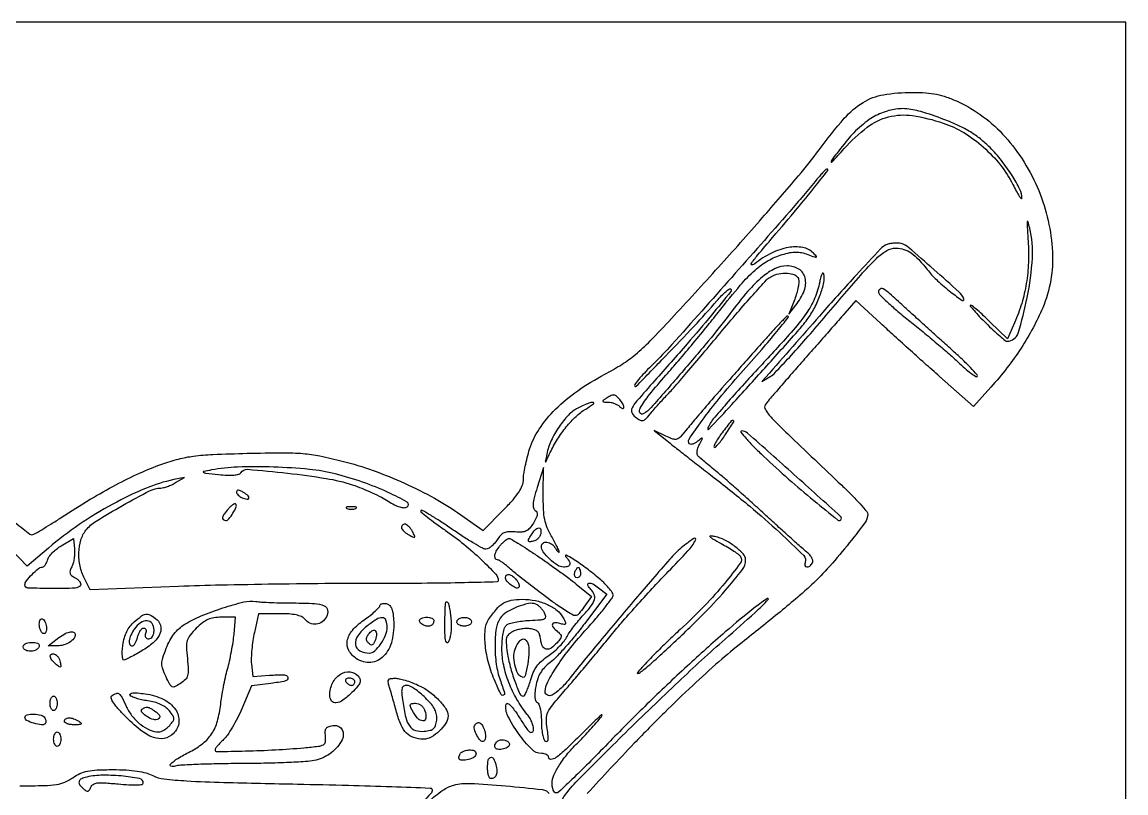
# Model space of a CAD drawing. Extents: x 0 to 485, y 0 to 483.
# Drawn here: x 177.2 to 485, y 268 to 483 of the extents above; entities that cross this region are included whole.
import ezdxf

# ---------------------------------------------------------------- set-up
doc = ezdxf.new("R2010")
doc.units = 0

msp = doc.modelspace()

# ---------------------------------------------------------------- linework, layer by layer
msp.add_lwpolyline([(0, 241.5), (0, 0), (242.5, 0), (485, 0), (485, 241.5), (485, 483), (242.5, 483), (0, 483)], close=True)
for points in [[(175.268396, 343.451035, 0.009197), (177.478599, 341.643547, 0.004845), (179.375379, 340.179293, 0.163361), (179.909495, 340, 0.129683), (180.469604, 340.147759, 0.003585), (182.66581, 341.414059, 0.007151), (185.233944, 342.969214, 0.004821), (188.121695, 344.813819, -0.008795), (196.226368, 349.90059, -0.013773), (203.387727, 353.956881, -0.015755), (209.926057, 357.166261, -0.020306), (216.12909, 359.674036, -0.021686), (220.81429, 361.12447, -0.032496), (225.016856, 361.940926, -0.021185), (230.425608, 362.399336, -0.004354), (240, 362.720003, -0.004462), (249.915125, 362.877163, -0.022035), (255.496762, 362.669784, -0.029697), (260.253763, 361.996621, -0.012792), (266.5, 360.563481, -0.023361), (275.112345, 357.919811, -0.020277), (283.86596, 354.371705, -0.020487), (292.195824, 350.17588, -0.025633), (299.532798, 345.58788), (305.780637, 341.220329), (311.390319, 346.889162, 0.012798), (314.104195, 349.775805, 0.037121), (315.772019, 351.948189, 0.054949), (316.692769, 353.757397, 0.090489), (317, 355.441105, -0.038406), (317.113896, 356.921707, -0.011949), (317.507893, 359.118745, -0.011868), (318.067122, 361.561259, -0.012817), (318.728998, 363.912108, -0.073534), (321.406832, 369.500095, -0.048438), (325.954469, 375.004687, -0.042863), (332.126354, 380.180405, -0.032474), (339.676917, 384.781036, 0.020674), (344.441835, 387.532405, 0.032636), (348.253728, 390.313135, 0.024848), (352.329999, 394.074033, 0.007164), (358.248417, 400.281036, 0.003256), (371.402777, 414.665421, 0.003912), (383.580077, 428.370864, 0.003934), (393.682381, 440.106737, 0.016526), (399.457122, 447.398462, -0.019141), (406.472677, 456.162407, -0.076782), (411.690519, 460.595009, -0.096726), (417.361722, 462.717327, -0.040837), (425.5, 463.399372, -0.01764), (429.229297, 463.275165, -0.033245), (432.212235, 462.869898, -0.035159), (435.00288, 462.092188, -0.022511), (438.120011, 460.821461, -0.10396), (451.311619, 451.014466, -0.083681), (460.679954, 435.98392, -0.084932), (464.509425, 418.9339, -0.112559), (461.784904, 403.31449, -0.024189), (459.101611, 397.691409, -0.02119), (455.775957, 392.09244, -0.020317), (451.836222, 386.561995, -0.018092), (447.311878, 381.144378), (442.5, 375.788755), (433.036737, 384.144378, -0.001499), (428.906246, 387.813505, -0.001077), (424.313677, 391.935622, -0.001087), (419.959682, 395.877767, -0.002348), (416.63005, 398.934335), (409.686626, 405.36867), (406.593313, 401.799273, -0.001225), (404.852438, 399.80038, -0.000251), (401.764911, 396.276302, -0.000264), (398.172491, 392.184446, -0.000248), (394.5, 388.010013, 0.001325), (390.979504, 383.990932, 0.001842), (387.85, 380.372228, 0.001124), (385.233685, 377.310409, 0.023638), (384.5, 376.360338, 0.301844), (384.465058, 374.906058, 0.048436), (386.294146, 372.54477, 0.01345), (390.686221, 368.129478, 0.000647), (405.75, 353.816578, -0.008345), (408.52724, 351.095196, -0.012265), (410.867489, 348.604857, -0.007639), (412.722706, 346.466125, -0.178643), (412.990387, 345.722894, -0.159901), (412.187685, 343.340452, -0.008559), (407.235655, 336.949471, -0.014452), (401.725252, 330.476341, -0.024374), (396.697851, 325.423484, -0.009188), (393.477155, 322.594098, -0.003039), (388.648744, 318.557169, -0.003025), (383.240203, 314.145548, -0.003431), (378, 309.98275, 0.013353), (371.494529, 304.600883, 0.008491), (364.201303, 298.010148, 0.007683), (356.291925, 290.38365, 0.005952), (347.907617, 281.845977, 0.005822), (334.777867, 267.830712, 0.075262)], [(327.860961, 266.254816, -0.056357), (331.644959, 271.041378, -0.002998), (345.427435, 284.764918, -0.005247), (360.196661, 298.993727, -0.00817), (373.25, 310.910903, 0.002416), (381.601027, 318.360681, 0.019739), (385.260978, 321.929037, 0.888286), (385.029785, 322.206878, 0.020694), (381.75, 319.879195, 0.014878), (373.289348, 312.919821, 0.006777), (362.633394, 303.351865, 0.006613), (351.455124, 292.760777, 0.007924), (341.225826, 282.488292, -0.003758), (335.787035, 276.934766, -0.005911), (331.024173, 272.255936, -0.001925), (326.861842, 268.293283, -0.191536), (326.124323, 268, -0.217442), (325.694147, 268.196361, -0.078628), (325.33027, 268.780085, -0.059787), (325.082353, 269.638804, -0.04043), (325, 270.655609, -0.105123), (325.480963, 272.917941, -0.037582), (327.053916, 275.838149, -0.033187), (329.424531, 279.05182, -0.024722), (332.433425, 282.272955, 0.012159), (333.572046, 283.432113, 0.004147), (335.169066, 285.167681, 0.00412), (336.901329, 287.113842, 0.004741), (338.521198, 289, 0.081344), (338.909054, 289.650309, 0.776703), (338.764535, 289.754688, 0.018329), (337.018011, 288.185704, 0.003659), (334.02584, 285.25, -0.005012), (328.794189, 280.144785, -0.034279), (326.028603, 277.840715, -0.149036), (324.652827, 277.369187, -0.424295), (324, 278, 0.184007), (323.85459, 278.381742, 0.090453), (323.438613, 278.70625, 0.070325), (322.820184, 278.926167, 0.050353), (322.088894, 279, -0.202878), (319.331789, 280.166735, -0.036391), (315.667929, 284.539637, -0.037335), (312.657656, 289.449331, -0.168417), (312.189604, 292.730796, -0.463505), (312.589365, 292.954782, -0.109858), (313.324366, 292.477238, -0.040227), (314.454408, 291.122929, -0.012422), (315.934012, 288.913663, 0.008479), (317.69229, 286.242983, 0.057258), (318.727325, 285.047481, 0.268131), (319.351038, 284.908737, 0.268381), (319.782337, 285.379821, 0.103452), (319.792088, 286.285903, 0.042089), (319.450143, 287.477122, 0.03932), (318.852882, 288.738354, 0.040275), (318.06966, 289.879821, -0.039963), (315.166911, 294.104645, -0.038258), (312.92497, 298.798034, -0.039595), (311.493345, 303.595392, -0.052328), (311.009769, 308.127555, -0.018489), (311.092846, 310.484231, -0.028891), (311.355875, 312.496482, -0.032237), (311.75489, 314.044958, -0.141285), (312.280849, 314.818121, -0.103718), (313.088719, 315.244915, -0.020103), (314.701237, 315.638036, -0.020591), (316.652383, 315.948411, -0.017746), (318.72183, 316.116584, 0.007501), (321.813901, 316.304194, 0.099208), (322.90962, 316.611424, 0.319694), (323.213593, 317.194157, 0.088568), (322.875567, 318.232505, 0.039876), (322.387824, 318.991601, 0.032857), (321.755505, 319.717647, 0.034034), (321.082025, 320.308996, 0.071649), (320.475827, 320.64765, 0.144672), (318.396281, 320.812394, 0.04216), (315.28835, 319.876259, 0.042819), (312.296819, 318.385081, 0.10331), (310.503101, 316.700965, 0.119736), (309.397249, 313.872288, 0.033535), (309.075719, 309.10141, 0.034166), (309.428467, 303.926232, 0.051496), (310.49884, 299.538281, -0.008569), (311.734599, 295.871089, -0.415906), (311.409914, 295.248029, -0.371667), (310.716497, 295.549059, -0.008363), (309.077982, 299.095462, -0.037596), (307.319917, 304.050865, -0.040849), (306.383695, 309.078237, -0.044671), (306.325851, 313.466571, -0.126655), (307.304614, 316.342148, -0.028909), (309.46886, 319.262093, -0.082533), (311.379594, 320.905953, -0.093114), (313.579302, 321.734113, -0.043623), (316.621088, 322, -0.048545), (320.323998, 321.639635, -0.05724), (323.677542, 320.571376, -0.064113), (326.361778, 318.922735, -0.100475), (328.083841, 316.843341, -0.013615), (328.715865, 315.580937, -0.251823), (328.691483, 315.149479, -0.310023), (328.332342, 314.989223, -0.01856), (327.113486, 315.260072, 0.057325), (325.646913, 315.468619, 0.34956), (325.076595, 315.038795, 0.247573), (325.276569, 314.196093, 0.039945), (326.525228, 312.979062, -0.040843), (327.317528, 312.204055, -0.193457), (327.520793, 311.615614, -0.150466), (327.282346, 310.958894, -0.02215), (326.370241, 309.856618, -0.0582), (324.705152, 308.399274, -0.201777), (323.332542, 308.114617, -0.240847), (322.334875, 308.899215, -0.07945), (321.816422, 310.75, 0.046811), (321.525815, 312.126175, 0.119661), (321.005581, 312.994336, 0.1213), (320.150161, 313.520364, 0.048792), (318.799453, 313.81165, 0.042583), (317.608336, 313.847133, 0.028987), (316.260724, 313.693802, 0.029273), (314.967979, 313.391415, 0.050816), (313.949229, 312.972828, 0.066544), (312.817645, 312.157632, 0.142595), (312.278182, 311.237627, 0.085041), (312.171018, 309.855511, 0.01414), (312.492925, 307.198612, 0.02739), (313.315376, 303.215355, 0.023503), (314.602422, 299.132587, 0.016006), (316.022126, 295.622846, 0.29689), (316.978619, 295, 0.273427), (317.337229, 295.211954, 0.019437), (317.87812, 296.29194, 0.023076), (318.444422, 297.712666, 0.015042), (318.971468, 299.398095, -0.033565), (319.75242, 301.60513, -0.053974), (320.734476, 303.340208, -0.055368), (322.045149, 304.794472, -0.037547), (323.819846, 306.148095, 0.030228), (325.316931, 307.255729, 0.022802), (326.824246, 308.640398, 0.023248), (328.124906, 310.077226, 0.04832), (328.968417, 311.329854, -0.026585), (329.78236, 312.659705, -0.011304), (331.004785, 314.354022, -0.011147), (332.393458, 316.107193, -0.014356), (333.75, 317.651056, 0.022119), (335.898757, 320.174463, 0.095063), (336.791153, 321.924349, 0.1628), (336.732292, 323.36872, 0.105868), (335.816667, 324.783333, -0.077568), (334.980346, 325.928989, -0.496099), (335.244593, 326.482655, -0.180412), (336.368885, 326.309826, -0.042813), (337.965619, 325.228923), (340.214564, 323.407838), (334.022136, 315.189867, -0.009827), (331.406515, 311.857031, -0.009903), (328.668499, 308.638262, -0.009756), (326.174627, 305.929857, -0.038894), (324.492736, 304.426662, 0.036793), (322.87708, 302.994814, 0.0574), (321.742085, 301.524546, 0.057328), (320.970135, 299.833346, 0.036593), (320.454685, 297.73178, 0.018443), (320.212174, 295.883843, 0.046695), (320.211788, 294.530316, 0.072231), (320.429764, 293.628846, 0.220363), (320.876803, 293.207732, -0.230373), (321.317321, 292.77663, -0.032984), (321.672926, 291.527814, -0.031634), (321.919074, 289.879298, -0.021246), (322, 287.975684, 0.022036), (322.084315, 286.063483, 0.028977), (322.338487, 284.335772, 0.029188), (322.704736, 282.97199, 0.175906), (323.152297, 282.405876, 0.279295), (323.612679, 282.401795, 0.229225), (323.88866, 282.81912, 0.061573), (323.900412, 283.92468, 0.011551), (323.626548, 285.933977, -0.040777), (323.417907, 288.636297, -0.109427), (323.841069, 290.507173, -0.062321), (325.158422, 292.58564, -0.007077), (328.765235, 296.837118, 0.003465), (331.483631, 299.994855, 0.001714), (334.893379, 304.039653, 0.001701), (338.401778, 308.259622, 0.002488), (341.458825, 312, -0.008502), (344.740305, 315.917853, -0.004366), (348.977688, 320.720312, -0.004337), (353.427093, 325.589542, -0.006526), (357.398091, 329.75, 0.007935), (362.854469, 335.499064, 0.061047), (365.013614, 338.514075, 0.783004), (364.509199, 338.976265, 0.028174), (360.995863, 336.343065, 0.03907), (357.781337, 333.178241, 0.002009), (348.253577, 322.117355, 0.003564), (338.288174, 310.284205, 0.005267), (329.730082, 299.75, -0.028394), (327.188427, 296.901324, -0.075945), (325.002401, 295.294289, -0.229058), (323.668543, 295.251623, -0.306205), (323.045187, 296.25, -0.114719), (323.78908, 298.995745, -0.023353), (326.395933, 303.347486, -0.02232), (330.116088, 308.438631, -0.015421), (334.75, 313.868024, 0.007914), (337.527769, 317.025391, 0.011476), (339.870312, 319.905974, 0.007237), (341.724313, 322.368607, 0.159034), (342, 323.213442, 0.158419), (341.76319, 323.942103, 0.021495), (340.751563, 325.215237, 0.023007), (339.377513, 326.659681, 0.017551), (337.75, 328.114016, 0.013018), (334.196094, 330.91881, 0.016052), (330.73607, 333.337051, 0.045732), (328.95795, 334.277482, 0.800694), (328.75, 333.983447, -0.041685), (329.744884, 332.678661, -0.191993), (329.919817, 331.762908, -0.27517), (329.410058, 331.19061, -0.07667), (328.174314, 331, -0.146398), (326.480092, 331.506925, -0.04351), (324.336146, 333.199986, -0.043191), (322.530257, 335.221678, -0.162084), (322, 336.814451, -0.244764), (322.459779, 337.697411, -0.190669), (323.528408, 337.951912, -0.12247), (324.882158, 337.4006, -0.103598), (325.919901, 336.25, 0.017233), (326.31439, 335.623393, 0.046412), (326.648701, 335.217584, 0.150262), (326.858642, 335.105429, 0.458407), (326.969591, 335.19284, 0.118272), (326.884686, 335.630565, 0.007797), (326.33013, 336.800511, 0.010944), (325.609658, 338.184024, 0.007942), (324.75, 339.69284, -0.037979), (323.620425, 341.98513, -0.047555), (322.949921, 344.257824, -0.036331), (322.614378, 347.058984, -0.012508), (322.526292, 351.141231), (322.552584, 358.782462), (320.817531, 353.174761, 0.010666), (320.010343, 350.354218, 0.043726), (319.709577, 348.60213, 0.083204), (319.803074, 347.483894, 0.194078), (320.291239, 346.81833, -0.140449), (320.76067, 346.301263, -0.150085), (320.869407, 345.628023, -0.081704), (320.57689, 344.685277, -0.020969), (319.801151, 343.2848, -0.038747), (318.76724, 341.852452, -0.104392), (317.780598, 341.086579, -0.101142), (316.549155, 340.771541, -0.035024), (314.705837, 340.810554, 0.035104), (312.903424, 340.848412, 0.092308), (311.650783, 340.550786, 0.099133), (310.642047, 339.838244, 0.044566), (309.631633, 338.560554, -0.035062), (308.886526, 337.580686, -0.039069), (308.036298, 336.752163, -0.042605), (307.209078, 336.17497, -0.131769), (306.556678, 336, -0.126525), (305.673485, 336.227128, -0.007017), (303.178913, 337.647023, -0.010478), (300.23976, 339.458951, -0.00745), (297.019952, 341.606888, 0.006129), (293.865853, 343.723048, 0.010009), (291.134854, 345.430183, 0.004021), (288.800614, 346.799759, 0.339166), (288.415525, 346.748859, 0.439677), (288.429549, 346.423477, 0.005312), (290.248819, 344.926169, 0.011502), (292.520802, 343.181011, 0.006783), (295.309389, 341.19682, -0.020242), (300.383756, 337.376432, -0.018994), (305.24523, 333.07976, -0.013337), (309.265374, 329.034925, -0.191196), (310, 327.184025, -0.406723), (309.67805, 326.853712, -0.00062), (300.526563, 326.630346, -0.003926), (290.116224, 326.470937, -0.002354), (277.75, 326.436906, 0.00245), (263.602784, 326.395268, 0.001738), (247.734203, 326.215642, 0.001754), (232.583474, 325.938293, 0.003723), (220.855799, 325.595067), (196.211598, 324.690134), (194.605799, 327.795407, -0.06738), (193.384397, 331.218897, -0.059668), (193.047983, 334.991232, -0.062654), (193.603642, 338.538173, -0.096795), (195.014166, 341.29088, -0.087897), (197.839779, 343.814167, -0.010145), (205.193435, 348.155505, -0.008885), (212.76723, 352.246441, -0.114454), (215.862885, 353.035435, 0.059969), (216.663447, 353.149424, 0.022088), (217.753473, 353.493066, 0.021519), (218.922699, 353.977237, 0.024185), (220, 354.543566), (222.5, 356.016262), (219.5, 355.382618, 0.046864), (211.59116, 352.920385, 0.026013), (202.474617, 348.544777, 0.024682), (193.145917, 342.839946, 0.025601), (184.542647, 336.30781), (178.585294, 331.283961), (169.792647, 340.32278, -0.00647)], [(176.614682, 270, 0.00518), (183.384437, 270.070141, 0.032723), (186.818592, 270.366709, 0.061809), (189.149912, 271.024564, 0.055332), (191.34563, 272.25, -0.047118), (193.349863, 273.412039, -0.05812), (195.40212, 274.081113, -0.039421), (198.117244, 274.409171, -0.010361), (202.5, 274.5, -0.012947), (206.263598, 274.402527, -0.02351), (209.326037, 274.098974, -0.02887), (211.789082, 273.590616, -0.053666), (213.689613, 272.85677, 0.090395), (216.737239, 271.929301, 0.014006), (223.049576, 271.378038, 0.008448), (233.487451, 270.937255, 0.001342), (253.962712, 270.473903, -0.001548), (268.208539, 270.145632, -0.002541), (280.265666, 269.769114, -0.00031), (290.983616, 269.373237, -0.249939), (291.430001, 269.113262, -0.336813), (291.324183, 268.016487, -0.003809), (285.952571, 262.29143, -0.01145)], [(290.448349, 265.571193, -0.027118), (294.500596, 268.734485, -0.086462), (297.600727, 270.179219, -0.078743), (302.089251, 270.658803, -0.009577), (312.005043, 269.964826, -0.005311), (322.327331, 268.932803, -0.218885), (324.204342, 267.804489, -0.163854)]]:
    msp.add_lwpolyline(points, format="xyb")
for points in [[(415.308579, 456.923691, 0.041043), (413.43499, 455.796334, 0.020374), (411.250502, 454.085283, 0.020072), (409.116987, 452.116206, 0.02772), (407.379676, 450.17448, 0.001702), (403.462251, 445.240602, 0.07366), (402.801662, 444.088474, 0.82952), (403.004904, 443.961227, 0.003051), (406.407665, 447.69457, -0.045392), (412.835128, 453.647307, -0.101313), (418.794686, 456.558612, -0.100588), (425.446905, 456.904673, -0.044317), (434.049916, 454.825766, -0.055332), (439.775264, 452.156697, -0.044101), (445.264823, 448.112593, -0.043826), (449.996502, 443.135507, -0.052605), (453.467539, 437.689299, 0.009083), (454.441129, 435.82135, 0.020926), (455.25609, 434.463274, 0.041821), (455.80368, 433.766272, 0.681233), (456, 433.843494, 0.115636), (455.414272, 436.342273, 0.025208), (453.236646, 440.227114, 0.026208), (450.321727, 444.364929, 0.029829), (447.104736, 447.990502, 0.026931), (444.414411, 450.405638, 0.032409), (441.634853, 452.360367, 0.029043), (438.382986, 454.095041, 0.015977), (434.228082, 455.851797, 0.019284), (427.835307, 458.037932, 0.058653), (423.320138, 458.830513, 0.076617), (419.450457, 458.456546, 0.052638)], [(398.822478, 439.141065, -0.009384), (391.242114, 430.159537, -0.001292), (375.068107, 411.805675, -0.000886), (358.388062, 393.043025, -0.017904), (353.110362, 387.537592, 0.009059), (351.152416, 385.566164, 0.013104), (349.501169, 383.749162, 0.008741), (348.204505, 382.190684, 0.170749), (348, 381.609297, 0.672148), (348.442779, 381.428727, 0.001015), (356.660672, 389.862852, 0.004953), (364.588116, 398.19558, 0.008624), (370.973867, 405.283586, -0.013259), (372.272268, 406.698184, -0.022127), (373.446384, 407.808409, -0.018132), (374.420015, 408.590815, -0.372432), (374.767724, 408.565609, -0.38479), (374.806133, 407.809379, -0.001812), (369.42115, 401.251853, -0.006159), (362.659079, 393.27998, -0.002791), (353.617866, 383, 0.003064), (348.652358, 377.34793, 0.055845), (347.294418, 375.376277, 0.226696), (347.236337, 374.106013, 0.130536), (348.194759, 372.870512, 0.038694), (349.539148, 372.001056, 0.2034), (350.395717, 371.919091, 0.131063), (351.268752, 372.474459, 0.012996), (352.915964, 374.361664, -0.005813), (354.053564, 375.703434, -0.004353), (355.336509, 377.155716, -0.0044), (356.568606, 378.502181, -0.010035), (357.52747, 379.491153, 0.019653), (358.833478, 380.891056, 0.001195), (362.56426, 385.24015, 0.001782), (366.978518, 390.448406, 0.001317), (371.826903, 396.241272, -0.003894), (376.665605, 401.962395, -0.00559), (381.047644, 406.948609, -0.003128), (384.811971, 411.084235, -0.083873), (385.983691, 411.991272, -0.073219), (388.207115, 412.790862, -0.067707), (390.628527, 412.945645, -0.078588), (392.644698, 412.477346, -0.207741), (393.660463, 411.442436, -0.109887), (393.789451, 410.574359, -0.025941), (393.608149, 409.110878, -0.025478), (393.217336, 407.411724, -0.022679), (392.64306, 405.692436), (391.027964, 401.5), (392.963691, 404, 0.071116), (395.277162, 408.070008, 0.149921), (395.554819, 411.656827, 0.204131), (393.818949, 414.072464, 0.137091), (390.499612, 415, 0.113291), (387.192142, 414.240842, 0.061771), (383.678315, 411.96559, 0.04152), (379.616879, 407.9397, 0.014933), (374.514062, 401.589817, -0.010971), (368.548429, 394.044588, -0.005377), (360.639095, 384.686805, -0.002298), (352.591425, 375.456548, -0.084449), (350.42249, 373.70031, -0.438268), (349.493074, 374.002096, -0.244589), (349.55802, 375.325443, -0.037724), (352.174291, 379.115295, -0.01102), (356.75, 384.529477, 0.004739), (360.240435, 388.555818, 0.002777), (364.346076, 393.438203, 0.002777), (368.398837, 398.367847, 0.004722), (371.726005, 402.540938, -0.009862), (377.477792, 409.604876, -0.034137), (381.586463, 413.830731, -0.05154), (385.204444, 416.458811, -0.058601), (389.135087, 418.158619, -0.023237), (391.274625, 418.692712, -0.048313), (392.983846, 418.866993, -0.054129), (394.566318, 418.703274, -0.037437), (396.2947, 418.194865, 0.003495), (398.222938, 417.482396, 0.147047), (398.657953, 417.458472, 0.568693), (398.720975, 417.662514, 0.012702), (397.856396, 418.572176, 0.153297), (394.888389, 420.121775, 0.089218), (390.834432, 420.117642, 0.071383), (386.186896, 418.569716, 0.050094), (381.519429, 415.616484, -0.13789), (380.676207, 415.269686, -0.642897), (380.484619, 415.586277, -0.02473), (382.296786, 417.980094, -0.003018), (386.554823, 423, 0.002727), (393.343306, 430.993687, 0.006754), (398.206003, 436.944805, 0.00302), (401.855555, 441.593813, 0.623575), (401.656507, 442, 0.189608), (401.358844, 441.882912, 0.01006), (400.612996, 441.160188, 0.014652), (399.749469, 440.236448, 0.010047)], [(457.725231, 421.963624, -0.02771), (457.816559, 415.909793, -0.030934), (457.221363, 410.104545, -0.031586), (455.932111, 404.527258, -0.031548), (453.950174, 399.154455), (451.947443, 394.62695), (447.189372, 399.313475, 0.007141), (445.313299, 401.10928, 0.010594), (443.614887, 402.623333, 0.006032), (442.156867, 403.838554, 0.172366), (441.702458, 404, 0.628442), (441.608818, 403.805482, 0.009126), (442.664213, 402.53125, 0.012699), (444.123024, 400.918703, 0.006812), (446, 399, 0.008012), (447.988637, 397.08421, 0.011733), (449.803791, 395.46875, 0.007251), (451.360056, 394.18617, 0.170315), (451.890748, 394, 0.327082), (454.92007, 396.219075, 0.027325), (457.48924, 406.20968, 0.033534), (458.925264, 417.191566, 0.076368), (458.180021, 425.5, 0.012964), (457.672879, 427.34807, 0.808637), (457.478586, 427.331922, 0.047818), (457.44184, 426.196027, 0.001816)], [(418.42052, 420.959857, 0.116033), (416.552606, 419.721735, 0.003176), (409.861284, 412.51116, 0.004637), (400.45644, 402.053405, 0.001217), (385.581523, 385.118555), (383.5, 382.73711), (385.798557, 384.118555, 0.06825), (387.207283, 385.2518, 0.003602), (391.152961, 389.488394, 0.005618), (395.765669, 394.628043, 0.004055), (400.798557, 400.458956, -0.00208), (411.038815, 412.418111, -0.021995), (415.44677, 417.090682, -0.059165), (418.30915, 419.277332, -0.13745), (420.896023, 419.968197, -0.074527), (423.115162, 419.607814, -0.076347), (425.111082, 418.61354, -0.053504), (427.229578, 416.749943, -0.017731), (429.921888, 413.598292, 0.039422), (432.480799, 410.853169, 0.018324), (436.192533, 407.694675, 0.020615), (439.382912, 405.382286, 0.740659), (439.844712, 405.76268, 0.110575), (438.47854, 407.702926, 0.00375), (431.474337, 413.965491, 0.003682), (424.367625, 420.132133, 0.11337), (422.305174, 421.209944, 0.050585), (421.439945, 421.344868, 0.029483), (420.388654, 421.339254, 0.029228), (419.325471, 421.20811, 0.043313)], [(399.611482, 410.534555, -0.051723), (398.193387, 405.922304, -0.053141), (395.868173, 401.744073, -0.028957), (391.649754, 396.440275, -0.004981), (382.981127, 386.942021, 0.003508), (377.984201, 381.499157, 0.004828), (373.576091, 376.533992, 0.003134), (369.94616, 372.311806, 0.057076), (368.960357, 370.838903, 0.012647), (368.550816, 369.992165, 0.06042), (368.390102, 369.480803, 0.520738), (368.487597, 369.381535, 0.161886), (368.711433, 369.5, 0.005812), (375.131333, 376.371819, 0.001975), (384.306718, 386.504927, 0.001104), (393.496485, 396.780389, 0.022777), (396.110327, 400, 0.038546), (398.133421, 403.231719, 0.032897), (399.760037, 406.908636, 0.033542), (400.766119, 410.359572, 0.107466), (400.772095, 412.74191, 0.306633), (400.547247, 412.957392, 0.324688), (400.275697, 412.82325, 0.056665), (399.939161, 411.95779, 0.01568)], [(416.000732, 407.75, 0.199943), (416.310823, 407.006778, 0.00723), (418.571347, 404.830605, 0.012271), (421.397945, 402.314302, 0.008187), (424.750732, 399.566953, -0.004598), (428.446967, 396.582268, -0.003839), (432.318446, 393.346656, -0.003875), (435.814528, 390.331972, -0.010551), (438.226956, 388.127243, 0.011638), (440.080455, 386.440705, 0.019116), (441.733625, 385.112667, 0.013727), (443.106603, 384.150842, 0.35628), (443.526699, 384.193366, 0.400886), (443.536437, 384.619315, 0.005951), (441.671298, 386.615056, 0.012298), (439.314925, 388.95882, 0.007356), (436.4061, 391.633077, -0.000993), (433.044351, 394.645711, -0.000713), (429.29922, 398.025029, -0.00072), (425.742879, 401.252529, -0.001552), (423.015944, 403.75, 0.005282), (419.097503, 407.285321, 0.051362), (417.281953, 408.583777, 0.28537), (416.426424, 408.551465, 0.249404)], [(383.320454, 393.305834, 0.000641), (375.222522, 384.146929, 0.001742), (369.517362, 377.631998, 0.002348), (365.402347, 372.854635, 0.007133), (362.666703, 369.554121, -0.013016), (360.792744, 367.3466, -0.130359), (359.790186, 366.68738, -0.168312), (358.703973, 366.699434, -0.025414), (356.666703, 367.549781), (353.5, 369.064773), (356.951404, 366.282387, 0.00291), (358.883247, 364.743473, 0.000619), (362.263298, 362.089687, 0.000648), (366.188509, 359.023925, 0.000616), (370.187794, 355.916549, -0.008883), (380.101602, 347.947395, -0.01325), (388.453988, 340.601894, -0.006842), (395.1869, 334.18298, -0.298955), (395.584368, 332.359264, 0.141081), (395.506722, 331.459624, 0.331113), (395.978223, 331.031621, 0.195147), (396.818196, 331.280336, 0.086187), (397.600092, 332.161952, 0.183495), (397.713781, 332.751123, 0.077655), (397.450782, 333.52569, 0.060673), (396.864651, 334.375988, 0.041377), (396.015424, 335.188593, -0.011103), (394.63701, 336.356379, -0.001391), (391.714096, 338.960856, -0.001637), (388.261733, 342.074817, -0.001357), (384.606315, 345.411839, 0.002214), (380.789859, 348.883894, 0.002065), (376.853105, 352.404286, 0.002056), (373.329566, 355.503285, 0.007017), (371, 357.478368, -0.00128), (369.215127, 358.956777, -0.001623), (367.574349, 360.331968, -0.001274), (366.205058, 361.493185, -0.013304), (365.657359, 361.985811, -0.177668), (365.422696, 362.459431, -0.059736), (365.4313, 363.242911, -0.050508), (365.652304, 364.181536, -0.039392), (366.071079, 365.142641, 0.003117), (366.858782, 366.643098, 0.228284), (366.866422, 366.912838, 0.488305), (366.692256, 366.955781, 0.005761), (365.639554, 366.107499, -0.039234), (364.946243, 365.621517, -0.055416), (364.258828, 365.312702, -0.069853), (363.677579, 365.211715, -0.207385), (363.309433, 365.357233, -0.358491), (363.18293, 366.657826, -0.009029), (366.823782, 371.872257, -0.015419), (371.605893, 378.053982, -0.009653), (377.558939, 385, 0.003027), (383.46854, 391.713189, 0.007467), (387.700646, 396.729206, 0.003724), (390.837643, 400.620729, 0.627578), (390.654483, 401, 0.203443), (390.320966, 400.858437, 0.001636), (388.288262, 398.739839, 0.005545), (385.971998, 396.25524, 0.003496)], [(340, 378, 0.01755), (339.230726, 377.463678, 0.375335), (339.177566, 377.212721, 0.257524), (339.440276, 377.048997, 0.011438), (340.55, 377.015313, -0.049987), (341.422919, 376.921234, -0.037666), (342.350313, 376.651998, -0.038549), (343.19187, 376.261037, -0.068466), (343.8, 375.8, 0.039343), (344.265056, 375.40289, 0.116259), (344.65, 375.241667, 0.255088), (344.894442, 375.326591, 0.186338), (345, 375.6, 0.138985), (344.740055, 376.517093, 0.041144), (343.866658, 377.70337, 0.040077), (342.832047, 378.714256, 0.182363), (342.05, 378.984687, 0.089129), (341.747931, 378.921685, 0.016097), (341.220937, 378.689119, 0.016899), (340.614613, 378.372235, 0.014589)], [(332.206653, 375.331333, 0.087696), (329.574031, 373.400311, 0.041981), (326.931575, 370.126491, 0.040978), (324.755093, 366.265069, 0.057118), (323.518921, 362.5, 0.001695), (323.104072, 360.450688, 0.615319), (323.200147, 360.375517, 0.176118), (323.382304, 360.558607, 0.000876), (324.488741, 362.95573, -0.032421), (326.479372, 366.638852, -0.030819), (328.960258, 370.099724, -0.032358), (331.675746, 373.024848, -0.052619), (334.36583, 375.081401, 0.018366), (336.526753, 376.510489, 0.686092), (336.421267, 376.918677, 0.133722), (335.209483, 376.734757, 0.010355)], [(372.411442, 368.472782, 0.014621), (371.415872, 367.085193, 0.023241), (370.656241, 365.836834, 0.019514), (370.147865, 364.813707, 0.311399), (370.214212, 364.452454, 0.407313), (370.534058, 364.448677, 0.019872), (371.344001, 365.285166, 0.022905), (372.312183, 366.473322, 0.013334), (373.36785, 367.979672, 0.00368), (375.609393, 371.421656, 0.441975), (375.486892, 371.877676, 0.359658), (374.957776, 371.762425, 0.003555)], [(384, 361.870278, 0.00775), (390.946391, 355.555018, 0.008123), (397.978635, 349.558141, 0.002132), (404.647144, 344.103631, 0.38405), (405.48036, 344.147027, 0.429409), (405.455394, 345.114498, 0.000806), (392.423628, 356.828292, 0.001146), (379.525842, 368.330963, 0.193088), (377.794759, 368.952112, 0.611615), (377.63364, 368.606285, 0.014422), (379.083461, 366.852069, 0.016068), (381.213362, 364.573345, 0.008417)], [(230, 358.07656, 0.005943), (227.82079, 357.63864, 0.673997), (227.783345, 357.426211, 0.111944), (228.347505, 357.229061, 0.00153), (232, 356.825023, 0.01511), (234.387023, 356.641109, 0.03183), (236.24445, 356.672614, 0.03959), (237.580217, 356.887819, 0.194823), (238.187562, 357.324811, -0.280623), (240.099689, 358.275402, -0.005724), (251.233347, 357.189075, -0.013361), (262.036551, 355.716965, -0.039733), (269.286615, 353.930631, -0.014826), (271.942221, 352.959298, -0.011368), (274.784919, 351.747233, -0.011526), (277.394849, 350.490279, -0.026567), (279.279066, 349.398915, 0.022271), (281.050001, 348.352755, 0.048781), (282.504152, 347.75236, 0.067834), (283.67982, 347.564298, 0.134137), (284.590023, 347.790441, 0.583336), (284.595777, 349.086946, 0.022269), (279.263692, 351.826071, 0.023582), (272.133027, 354.697884, 0.021334), (264.523097, 356.994093, 0.039094), (257.315328, 358.247991, 0.015688), (247.321786, 358.875594, 0.015698), (237.301593, 358.875111, 0.038766)], [(237, 351.977089, 0.126136), (237.113189, 351.535547, 0.063967), (237.453294, 351.068744, 0.057328), (237.952967, 350.648853, 0.054533), (238.543128, 350.345077, 0.039294), (239.970441, 349.922473, 0.394747), (240.456856, 350.215784, 0.297319), (240.257216, 350.857158, 0.033211), (238.954522, 351.796329, 0.027617), (238.120691, 352.255136, 0.089132), (237.513359, 352.423229, 0.202213), (237.153279, 352.309146, 0.219666)], [(234.660536, 347.17739, 0.02456), (233.517696, 345.782646, 0.105839), (233.076605, 344.811788, 0.283103), (233.274597, 344.245252, 0.172383), (233.964816, 344, 0.224784), (234.85637, 344.422145, 0.035634), (236.003808, 346.046103, 0.034808), (236.896874, 347.785681, 0.306628), (236.741556, 348.591777, 0.312122), (236.475245, 348.640325, 0.043072), (235.956807, 348.349751, 0.036932), (235.327385, 347.850295, 0.022661)], [(267.75, 347.337719, 0.057986), (268.320008, 347.181385, 0.037979), (269, 347.12966, 0.037979), (269.679992, 347.181385, 0.057986), (270.25, 347.337719, 0.174857), (270.459382, 347.525001, 0.447206), (270.398438, 347.693942, 0.078554), (269.89144, 347.810911, 0.017491), (269, 347.842105, 0.017491), (268.10856, 347.810911, 0.078554), (267.601562, 347.693942, 0.447206), (267.540618, 347.525001, 0.174857)], [(283, 342.035184, 0.153251), (283.1402, 341.588509, 0.044311), (283.609735, 341.027462, 0.040059), (284.281261, 340.455705, 0.033475), (285.075694, 339.95949, 0.00801), (286.35663, 339.30013, 0.321639), (286.651388, 339.348612, 0.321639), (286.69987, 339.64337, 0.00801), (286.04051, 340.924306, 0.060679), (285.125492, 342.226258, 0.122276), (284.091995, 342.923698, 0.271306), (283.346016, 342.788288, 0.218735)], [(321.811841, 340.261484, -0.086669), (321.549423, 339.570936, -0.065377), (321.046574, 338.931817, -0.064778), (320.390061, 338.438692, -0.081327), (319.676832, 338.17628, -0.02794), (318.688267, 338.042623, -0.356652), (318.40191, 338.241341, -0.200306), (318.45473, 338.693008, -0.011613), (319.178862, 339.914797, -0.041055), (320.301107, 341.421112, -0.181325), (321.260887, 341.932641, -0.399218), (321.816825, 341.528365, -0.09343)], [(191.0472, 331.088193, 0.043215), (190.581626, 330.002239, 0.156681), (190.575831, 329.260114, 0.153997), (191.003952, 328.645761, 0.04132), (192.015295, 327.991814, -0.046366), (192.753367, 327.503957, -0.068959), (193.284116, 326.941464, -0.092471), (193.537231, 326.395694, -0.203597), (193.468991, 325.949827, -0.251093), (192.022419, 325.111542, -0.009109), (185.437523, 325.012928, -0.008112), (178.828292, 325.141605, -0.403798), (178, 326, -0.168138), (178.397487, 327.148608, -0.026826), (179.989073, 328.963422, -0.026579), (181.763698, 330.597049, -0.174465), (182.883369, 331, 0.178531), (183.258602, 331.138392, 0.060996), (183.657025, 331.572747, 0.051338), (184.016403, 332.203556, 0.039893), (184.276616, 332.949778, -0.095209), (184.701944, 333.8402, -0.033248), (185.622764, 334.929133, -0.031591), (186.821047, 336.021559, -0.031936), (188.143247, 336.950022), (191.5, 339.000488), (191.809912, 336.04645, -0.036608), (191.849983, 334.768559, -0.027706), (191.713704, 333.371421, -0.028322), (191.436773, 332.067414, -0.056437)], [(320.56389, 334.35465, -0.005295), (323.529889, 332.322396, -0.00414), (326.707675, 330.055746, -0.004187), (329.630979, 327.896266, -0.010203), (331.738833, 326.243339), (335.977666, 322.777376), (333.886561, 319.84069, -0.015611), (332.506011, 318.02465, -0.158919), (331.721554, 317.516979, -0.185474), (330.847036, 317.611444, -0.022776), (329.147728, 318.584233, -0.015291), (325.740619, 320.895442, -0.004856), (320.804644, 324.54247, -0.00475), (315.97129, 328.259307, -0.017337), (313.012543, 330.75, 0.014027), (312.002618, 331.611646, 0.018271), (311.029179, 332.339063, 0.01607), (310.189338, 332.881022, 0.136064), (309.760218, 333, -0.304559), (309.154082, 333.406956, -0.151025), (309.068502, 334.371669, -0.081316), (309.611682, 335.75737, -0.049968), (310.654988, 337.171259, -0.018302), (311.336928, 337.871494, -0.023308), (312.017375, 338.462807, -0.022245), (312.617476, 338.895165, -0.145988), (312.968878, 339, -0.135361), (313.418841, 338.875911, -0.002688), (315.47171, 337.635429, -0.006201), (317.85806, 336.134885, -0.004098)], [(372.181228, 337.56041, -0.010746), (374.021737, 336.514443, -0.013459), (375.679936, 335.462797, -0.011668), (377.014462, 334.519211, -0.094894), (377.518085, 333.970738, -0.305859), (377.440722, 332.041201, -0.01385), (373.160101, 326.541809, -0.01987), (367.500398, 320.20291, -0.014431), (360.731985, 313.595648, 0.005861), (357.135062, 310.202778, 0.00574), (353.593254, 306.703097, 0.005664), (350.556125, 303.562008, 0.021518), (348.768598, 301.5, 0.797838), (348.945756, 301.278967, 0.058208), (350.158919, 302.053125, 0.012005), (353.407544, 304.835714, 0.004162), (357.962581, 309, 0.009107), (366.602702, 317.330422, 0.016761), (373.273232, 324.463351, 0.014588), (378.068048, 330.28214, 0.175905), (378.944042, 333, 0.179507), (378.251503, 334.676759, 0.043494), (375.99319, 336.726207, 0.043874), (373.150814, 338.517455, 0.067594), (370.414783, 339.484215, 0.027359), (369.154636, 339.674622, 0.687386), (369.044004, 339.452243, 0.079257), (369.723184, 338.914346, 0.004088)], [(332.604167, 328.270833, -0.198339), (331.941134, 327.995338, -0.274516), (331.399603, 328.315272, -0.160291), (331.239822, 329.176395, -0.105175), (331.582949, 330.134215, -0.024362), (332.012891, 330.759582, -0.233206), (332.294341, 330.899578, -0.286646), (332.536207, 330.749629, -0.033951), (332.787251, 330.138246, -0.052621), (332.903448, 329.610215, -0.052345), (332.907167, 329.068604, -0.057227), (332.805016, 328.594136, -0.115259)], [(315.020056, 327.475834, -0.041807), (315.458804, 326.846955, -0.058186), (315.731788, 326.217756, -0.073415), (315.810926, 325.681594, -0.198906), (315.666667, 325.333333, -0.310978), (314.886757, 325.189476, -0.057489), (313.560975, 325.975998, -0.055171), (312.369858, 327.109282, -0.17682), (312, 328.122445, -0.221633), (312.303477, 328.773453, -0.23132), (312.9887, 328.943844, -0.113625), (313.990653, 328.475565, -0.053699)], [(252.875, 320.984687, -0.012215), (258.719234, 320.830146, -0.086825), (261.47189, 320.20279, -0.266248), (262.404666, 318.983585, -0.157291), (262.068061, 317.127174, -0.111343), (260.843293, 315.711348, -0.134009), (259.207492, 315.077969, -0.134353), (257.479933, 315.36406, -0.11218), (256, 316.5, 0.119522), (255.102421, 317.168505, 0.048193), (253.635564, 317.631805, 0.035948), (251.61284, 317.912219, 0.016474), (248.949272, 318), (243.143432, 318), (241.979352, 312.75, 0.01734), (241.55867, 310.483542, 0.013804), (241.25779, 308.014063, 0.014028), (241.106379, 305.708657, 0.033772), (241.157636, 304), (241.5, 300.5), (246.146372, 300.822182, -0.01907), (250.344086, 300.952754, -0.358527), (251.287488, 300.165302, -0.409413), (250.658881, 299.227342, -0.019721), (246.575211, 298.552664), (241.173063, 297.87771), (238.460128, 291.494419, -0.016777), (237.247182, 288.887083, -0.016118), (235.846874, 286.331193, -0.016281), (234.467599, 284.16028, -0.054566), (233.373596, 282.88125, 0.013163), (232.464458, 281.980952, 0.017963), (231.697244, 281.12026, 0.014912), (231.117502, 280.376802, 0.15945), (231, 280.01771, 0.419121), (231.47713, 279.548495, 0.001774), (239.514983, 279.711475, 0.007622), (247.84651, 280.037113, 0.008679), (255.810289, 280.608835, 0.00672), (259.841039, 281.023295, 0.094676), (261.221413, 281.457402, 0.236522), (261.784777, 282.258654, 0.06616), (261.810289, 283.83605, -0.038954), (261.755519, 285.273419, -0.162969), (262.058557, 286.071534, -0.157916), (262.787851, 286.54061, -0.035958), (264.25, 286.816422, -0.313737), (266.447221, 285.634657, -0.242308), (266.43004, 282.837539, -0.105767), (263.416167, 279.203233, -0.107551), (259.196382, 277.146998, -0.043113), (256.888205, 276.79113, -0.005016), (251.665926, 276.494346, -0.005996), (245.435249, 276.277768, -0.004867), (238.751451, 276.19074, 0.003699), (232.180677, 276.120527, 0.005143), (226.298075, 275.953589, 0.00324), (221.364714, 275.730765, 0.064016), (219.876221, 275.460714, -0.161251), (218.723009, 275.475035, -0.558423), (218.594179, 276.050998, -0.057356), (220.66018, 277.646798, -0.018522), (224.047775, 279.524209, 0.050786), (227.654558, 281.838631, 0.081537), (230.103018, 284.541295, 0.07612), (231.664036, 288.023488, 0.03901), (232.577059, 292.732766, -0.012763), (232.882965, 294.918599, -0.007082), (233.36168, 297.568375, -0.007059), (233.922676, 300.239465, -0.01131), (234.484868, 302.5, 0.012619), (235.040498, 304.759387, 0.007916), (235.581343, 307.426562, 0.007945), (236.03074, 310.070827, 0.014366), (236.30174, 312.25), (236.754326, 317), (232.80024, 317, 0.037265), (230.7014, 316.843354, 0.06564), (229.032935, 316.363427, 0.062637), (227.494547, 315.449019, 0.03101), (225.789066, 313.942912, 0.026905), (224.04401, 311.999223, 0.097688), (223.276445, 310.535773, 0.082225), (223.054661, 308.759355, 0.015744), (223.287195, 305.506294, -0.012278), (223.536708, 302.325764, -0.079139), (223.369602, 300.728093, -0.128695), (222.742219, 299.627619, -0.05421), (221.417255, 298.53774, -0.027465), (219.878441, 297.646175, -0.229379), (219.096174, 297.631113, -0.162347), (218.441829, 298.245104, -0.012588), (217.338243, 300.416887, -0.024984), (216.439667, 302.572122, -0.088732), (216.190266, 304.042167, -0.074646), (216.444463, 305.637987, -0.014459), (217.409683, 308.40268, -0.03285), (218.381502, 310.518971, -0.041212), (219.561584, 312.325913, -0.04361), (220.958346, 313.831016, -0.045526), (222.576214, 315.047103, -0.040132), (227.136453, 317.382816, -0.020449), (233.183409, 319.605487, -0.018149), (239.053844, 321.262163, -0.096134), (242.375, 321.418641, 0.020998), (243.959831, 321.255452, 0.004828), (246.645313, 321.118478, 0.004981), (249.744922, 321.021294, 0.004843)], [(280.802883, 316.335821, -0.076511), (280.330953, 310.435705, -0.131755), (278.006942, 306.125898, -0.184396), (274.453898, 304.411525, -0.167773), (270.492715, 305.412816, -0.119411), (268.337412, 307.71223, -0.176582), (267.88571, 310.411571, -0.134407), (269.298425, 313.328885, -0.059729), (272.5, 316.213108, 0.012189), (274.224031, 317.492337, 0.017605), (275.678125, 318.711999, 0.013404), (276.797372, 319.775693, 0.198558), (277, 320.265825, -0.212161), (277.137432, 320.575132, -0.108075), (277.514063, 320.790396, -0.075871), (278.079898, 320.877345, -0.047155), (278.75, 320.814697, -0.134103), (279.574106, 320.412459, -0.105471), (280.169807, 319.612271, -0.066642), (280.568596, 318.307799, -0.022677)], [(296.885007, 315, -0.025521), (296.845947, 313.549986, -0.024311), (296.659838, 312.0875, -0.025079), (296.367809, 310.813534, -0.074701), (296, 310, -0.50514), (295.59556, 309.975071, -0.138477), (295.284519, 310.668504, -0.032382), (295.124644, 312.620937, -0.007052), (295.114993, 316, -0.005416), (295.190654, 319.426101, -0.035584), (295.368901, 321.133014, -0.439199), (295.662889, 321.320597, -0.255643), (296, 321, -0.027818), (296.313473, 319.794071, -0.013063), (296.590235, 318.20625, -0.012899), (296.794326, 316.522853, -0.01769)], [(214.40384, 316.693972, -0.15591), (215.763847, 314.829059, -0.17414), (215.710527, 312.613148, -0.114253), (214.081, 310.212777, -0.050367), (211, 307.888874, -0.006861), (209.212114, 306.836858, -0.009223), (207.562885, 305.936544, -0.006763), (206.1665, 305.231232, -0.091573), (205.618331, 305.078604, -0.374449), (205.31006, 305.302264, -0.037998), (205.163041, 306.271068, -0.032995), (205.151291, 307.624925, -0.019014), (205.306497, 309.248437, -0.034296), (205.71949, 311.266125, -0.046397), (206.380454, 313.00528, -0.049966), (207.30256, 314.489989, -0.051248), (208.49393, 315.748437, -0.01806), (210.515107, 317.363753, -0.120449), (211.69372, 317.859828, -0.159912), (212.804424, 317.682302, -0.038955)], [(184, 313.881966, -0.049451), (183.928341, 313.159191, -0.1076), (183.70625, 312.651013, -0.183858), (183.378235, 312.435758, -0.195087), (183, 312.5, -0.113876), (182.616342, 312.879804, -0.049743), (182.29375, 313.523987, -0.045713), (182.074052, 314.307139, -0.045566), (182, 315.118034, -0.049451), (182.071659, 315.840809, -0.1076), (182.29375, 316.348987, -0.183858), (182.621765, 316.564242, -0.195087), (183, 316.5, -0.113876), (183.383658, 316.120196, -0.049743), (183.70625, 315.476013, -0.045713), (183.925948, 314.692861, -0.045566)], [(208.556704, 313.777494, 0.040809), (207.532124, 312.026569, 0.07754), (207.061531, 310.467232, 0.145128), (207.218515, 309.427934, 0.290978), (207.891592, 309, 0.208396), (208.277325, 309.168069, 0.050787), (208.705595, 309.734375, 0.043524), (209.105107, 310.542749, 0.031538), (209.410644, 311.5, -0.03853), (209.730858, 312.456887, -0.050399), (210.173369, 313.265625, -0.06004), (210.664024, 313.823573, -0.184437), (211.126041, 314, -0.161357), (211.492597, 313.878545, -0.151583), (211.725313, 313.559375, -0.110673), (211.778277, 313.073966, -0.063747), (211.638374, 312.5, 0.075244), (211.503306, 311.885039, 0.151899), (211.617923, 311.407358, 0.166113), (211.972145, 311.106211, 0.094119), (212.531385, 311, 0.146568), (213.132203, 311.179988, 0.114884), (213.603138, 311.675571, 0.085573), (213.901851, 312.468192, 0.047454), (214, 313.5, 0.151105), (213.456292, 315.258024, 0.234138), (212.097565, 316.019689, 0.167793), (210.26314, 315.489106, 0.086651)], [(273.25, 314.416433, 0.071744), (270.803766, 311.843188, 0.182836), (270.164196, 309.391482, 0.25136), (271.347211, 307.658613, 0.120393), (274.042832, 307, 0.193669), (275.523058, 307.595692, 0.050515), (277.216106, 309.586887, 0.050534), (278.561095, 312.033016, 0.100774), (279, 314.188561, 0.084379), (278.667283, 316.146085, 0.307822), (277.705963, 316.857125, 0.153662), (276.042218, 316.405026, 0.024302)], [(292, 316.166667, -0.110173), (291.801504, 315.276768, -0.153921), (291.252882, 314.681173, -0.139064), (290.41403, 314.471772, -0.083866), (289.402234, 314.67589, -0.089945), (288.301557, 315.344399, -0.281425), (288.058668, 316.138258, -0.254562), (288.658911, 316.782212, -0.08067), (290, 317, -0.039769), (290.76581, 316.938993, -0.059018), (291.4125, 316.755208, -0.07762), (291.852551, 316.48558, -0.219986)], [(302.447214, 316.08541, -0.281334), (302.450899, 315.360332, -0.159239), (301.762439, 314.766708, -0.099715), (300.538706, 314.522513, -0.087855), (299.255744, 314.752092, -0.078784), (298.822161, 314.994377, -0.10835), (298.539512, 315.338155, -0.126059), (298.451731, 315.728008, -0.131818), (298.564761, 316.104785, -0.160419), (299.329659, 316.747866, -0.09679), (300.504317, 316.971326, -0.096483), (301.679951, 316.736241, -0.158172)], [(192, 312.2, -0.166932), (191.603418, 311.045249, -0.084816), (190.455697, 309.997405, -0.07335), (188.830437, 309.263263, -0.071761), (187.05, 309.022236), (184.5, 309.044472), (187, 311, -0.035971), (188.838469, 312.235991, -0.071228), (190.468623, 312.882866, -0.142233), (191.548193, 312.832061, -0.320658)], [(275.561547, 310.299793, -0.044716), (275.203983, 309.570374, -0.187835), (274.823814, 309.27878, -0.212412), (274.378946, 309.339497, -0.057852), (273.809599, 309.790401, -0.079462), (273.358489, 310.413278, -0.14007), (273.239489, 311.032409, -0.111554), (273.46028, 311.72018, -0.039997), (274.055831, 312.567272, -0.109602), (275.046916, 313.336043, -0.372416), (275.773777, 313.133625, -0.186501), (276.018563, 312.025565, -0.053818)], [(318.227166, 309.75, -0.09757), (318.551601, 307.52424, -0.027397), (318.183267, 304.01441, -0.021417), (317.505146, 300.705994, -0.436878), (316.702998, 300.265667, -0.197916), (315.461519, 301.338232, -0.062606), (314.622606, 303.691568, -0.059957), (314.358152, 306.392103, -0.101691), (314.862619, 308.597827, -0.047764), (315.775728, 310.181636, -0.156876), (316.731314, 310.894813, -0.27223), (317.578885, 310.721545, -0.125223)], [(182, 309.083333, -0.119246), (181.907345, 308.700356, -0.067909), (181.632812, 308.307855, -0.061663), (181.227956, 307.965695, -0.060792), (180.75, 307.730641, -0.087882), (179.470831, 307.523803, -0.098386), (178.252, 307.785048, -0.155283), (177.562499, 308.38419, -0.282384), (177.564761, 309.104785, -0.19024), (178.453944, 309.76853, -0.067624), (180.05519, 309.978208, -0.075658), (181.512509, 309.749206, -0.326929)], [(187.865339, 304.448966, -0.016462), (188.033766, 303.395182, -0.332895), (187.882946, 303.130014, -0.269635), (187.547973, 303.168979, -0.012546), (186.615339, 303.904277, -0.054734), (185.49731, 305.060251, -0.133711), (185.04699, 306.144934, -0.338837), (185.380587, 306.71991, -0.180186), (186.25, 306.750467, -0.105041), (186.755438, 306.453828, -0.054749), (187.240131, 305.902719, -0.050949), (187.632812, 305.200973, -0.05429)], [(270.979355, 300.524876, -0.109788), (271.438993, 299.62896, -0.160341), (271.383901, 298.75079, -0.084803), (270.727947, 297.680489, -0.016594), (269.178722, 296.024876, -0.036753), (266.677488, 293.866604, -0.130249), (264.725394, 293.088237, -0.280133), (263.504698, 293.642012, -0.150788), (263, 295.277494, -0.114374), (263.781623, 298.649757, -0.134188), (265.945181, 301.10515, -0.172229), (268.645398, 301.767658, -0.196876)], [(267.5, 299, 0.06081), (267.806203, 298.617485, 0.051032), (268.2129, 298.29375, 0.053229), (268.653442, 298.073302, 0.089642), (269.059017, 298, 0.105429), (269.418051, 298.076556, 0.099231), (269.723586, 298.29375, 0.096318), (269.928382, 298.618268, 0.092995), (270, 299, 0.153634), (269.879982, 299.381379, 0.097988), (269.542039, 299.70625, 0.080552), (269.037096, 299.925455, 0.062283), (268.440983, 300, 0.066118), (267.889346, 299.926733, 0.138808), (267.521475, 299.70625, 0.191142), (267.392057, 299.379648, 0.139169)], [(287.578599, 298.103669, -0.050837), (290.543553, 296.374768, -0.041676), (293.319525, 293.975191, -0.042732), (295.387837, 291.465489, -0.152124), (296, 289.5, -0.143417), (295.406887, 287.474745, -0.061104), (293.587593, 285.278683, -0.060729), (291.263239, 283.563975, -0.129284), (289.118549, 283, -0.078804), (286.418678, 283.428183, -0.118469), (284.395531, 284.669716, -0.094607), (282.86221, 286.930804, -0.037125), (281.625618, 290.505632, 0.002035), (281.066629, 292.582769, 0.001926), (280.480533, 294.693842, 0.001912), (279.947438, 296.55837, 0.006753), (279.58428, 297.75, -0.033327), (279.28376, 298.963871, -0.202281), (279.423988, 299.581915, -0.207301), (279.961371, 299.903815, -0.035104), (281.182612, 299.978038, -0.051772), (282.348419, 299.845823, -0.017175), (284.017356, 299.418383, -0.016891), (285.847047, 298.814373, -0.018425)], [(206.343087, 291.951745, 0.063351), (207.98961, 289.317461, 0.056402), (210.302353, 287.061577, 0.059975), (212.877918, 285.516088, 0.105554), (215.295353, 285, 0.098003), (215.948383, 285.12924, 0.038148), (216.774084, 285.545582, 0.035927), (217.624716, 286.146592, 0.037093), (218.370857, 286.857299, 0.02849), (219.308221, 288.019778, 0.163312), (219.537401, 288.76628, 0.144088), (219.284363, 289.550543, 0.020591), (218.265625, 290.920294, 0.069049), (217.233213, 291.886451, 0.046029), (215.827231, 292.695924, 0.041359), (214.127818, 293.311876, 0.032942), (212.2154, 293.697934, -0.019972), (210.536402, 293.991805, -0.025405), (209.018223, 294.402201, -0.024846), (207.815108, 294.861237, -0.151915), (207.31936, 295.292281, -0.417334), (207.412172, 295.676286, -0.115087), (208.069094, 295.889447, -0.043127), (209.4273, 295.887275, -0.012105), (211.537143, 295.649963, -0.078456), (216.572248, 294.132018, -0.126278), (219.979101, 291.258825, -0.176966), (220.928233, 287.811113, -0.177771), (219.428571, 284.571429, -0.151705), (216.854776, 283.217433, -0.134798), (213.83194, 283.474414, -0.082673), (210.197525, 285.544555, -0.029222), (205.763218, 289.602929, -0.012165), (203.677115, 291.856272, -0.041681), (202.487562, 293.456523, -0.08032), (202.027544, 294.557978, -0.320335), (202.286837, 295.198437, -0.063874), (203.497181, 295.766062, -0.251602), (204.280093, 295.62196, -0.107827), (205.005826, 294.7263, -0.008515)], [(283.350473, 293.459677, 0.023427), (284.167851, 289.044612, 0.09911), (285.277511, 286.608874, 0.163402), (286.917091, 285.433897, 0.098929), (289.31644, 285.191597, 0.033758), (291.004491, 285.471056, 0.123405), (291.960788, 285.965421, 0.13792), (292.512005, 286.81788, 0.046415), (292.819377, 288.280623, 0.071102), (292.777555, 289.795082, 0.074454), (292.310906, 291.211739, 0.056764), (291.325097, 292.715585, 0.022939), (289.669377, 294.530623, 0.022902), (288.213758, 295.858673, 0.026485), (286.709202, 296.98087, 0.026968), (285.353865, 297.782231, 0.120592), (284.464076, 298, 0.127588), (283.601757, 297.776315, 0.208616), (283.151075, 297.185747, 0.083215), (283.061531, 295.985598, 0.011161)], [(187, 293, -0.048028), (186.926307, 292.234582, -0.068025), (186.70625, 291.5875, -0.088204), (186.381882, 291.151477, -0.191087), (186, 291, -0.191087), (185.618118, 291.151477, -0.088204), (185.29375, 291.5875, -0.068025), (185.073693, 292.234582, -0.048028), (185, 293, -0.048028), (185.073693, 293.765418, -0.068025), (185.29375, 294.4125, -0.088204), (185.618118, 294.848523, -0.191087), (186, 295, -0.191087), (186.381882, 294.848523, -0.088204), (186.70625, 294.4125, -0.068025), (186.926307, 293.765418, -0.048028)], [(289.523918, 290.924639, -0.089949), (289.791118, 288.847184, -0.409933), (288.978814, 288.103662, -0.209537), (287.499564, 288.818147, -0.054138), (285.970194, 291.055694, -0.02687), (285.477989, 292.107554, -0.210253), (285.494101, 292.635183, -0.249359), (285.885534, 292.924831, -0.037091), (286.897429, 293, -0.093061), (287.712206, 292.847028, -0.074523), (288.488427, 292.40265, -0.072078), (289.122659, 291.732908, -0.076884)], [(183.541119, 288.933469, -0.057359), (183.751968, 288.484411, -0.064918), (183.844035, 288.017621, -0.074669), (183.809261, 287.604515, -0.138974), (183.646706, 287.313372, -0.235157), (182.616006, 286.967828, -0.038746), (180.503994, 287.431026, -0.038345), (178.514071, 288.202853, -0.288675), (178, 289.019052, -0.34618), (178.588229, 289.766835, -0.063377), (180.460219, 289.975749, -0.058056), (182.483593, 289.708283, -0.194865)], [(214.460361, 290.652643, -0.03319), (215.239686, 289.999248, -0.121073), (215.583055, 289.458489, -0.212129), (215.539981, 288.99813, -0.127145), (215.153245, 288.594711, -0.218643), (213.896414, 288.439257, -0.060636), (212.043406, 289.285889, -0.072628), (210.648811, 290.447959, -0.398397), (210.673028, 291.339695, -0.094395), (211.403771, 291.836588, -0.148167), (212.152656, 291.922893, -0.091403), (213.081148, 291.571543, -0.021832)], [(193, 288, -0.043106), (193.628119, 287.512621, -0.461139), (193.616929, 287.228862, -0.155556), (193.150937, 287.054211, -0.011096), (191.75, 287.015313, -0.03458), (190.696678, 287.082357, -0.052836), (189.807813, 287.298248, -0.069028), (189.19699, 287.617555, -0.242407), (189, 288, -0.251537), (189.363212, 288.676305, -0.147327), (190.2663, 288.948307, -0.089354), (191.582896, 288.711128, -0.05437)], [(306.285413, 285.01658, -0.043326), (306.42376, 284.206647, -0.052864), (306.40605, 283.438382, -0.061847), (306.246779, 282.820334, -0.161757), (305.956293, 282.472988, -0.353358), (305.053806, 282.58708, -0.069079), (304.020432, 284.011016, -0.061634), (303.330662, 285.806814, -0.201978), (303.522854, 287.036979, -0.178814), (304.210793, 287.574576, -0.239663), (304.979742, 287.44969, -0.124141), (305.723889, 286.552308, -0.047416)], [(188, 283, -0.048028), (187.926307, 282.234582, -0.068025), (187.70625, 281.5875, -0.088204), (187.381882, 281.151477, -0.191087), (187, 281, -0.191087), (186.618118, 281.151477, -0.088204), (186.29375, 281.5875, -0.068025), (186.073693, 282.234582, -0.048028), (186, 283, -0.048028), (186.073693, 283.765418, -0.068025), (186.29375, 284.4125, -0.088204), (186.618118, 284.848523, -0.191087), (187, 285, -0.191087), (187.381882, 284.848523, -0.088204), (187.70625, 284.4125, -0.068025), (187.926307, 283.765418, -0.048028)], [(313.092432, 281.5, -0.176793), (312.938024, 281.093702, -0.071711), (312.483967, 280.699882, -0.058813), (311.821062, 280.376545, -0.045257), (311.039611, 280.180449, -0.077087), (309.802025, 280.178543, -0.220835), (309.103473, 280.643256, -0.247392), (309.053207, 281.427164, -0.09135), (309.701236, 282.367903, -0.160795), (310.590209, 282.815606, -0.099887), (311.767498, 282.754997, -0.110627), (312.741335, 282.259208, -0.226966)], [(303.755005, 278.75, -0.199545), (302.950071, 277.817407, -0.065171), (301.198747, 277.208394, -0.078674), (299.567126, 277.130863, -0.382481), (299, 277.763782, -0.117571), (299.224497, 278.705313, -0.125652), (299.846704, 279.417411, -0.099028), (300.868929, 279.855954, -0.052009), (302.25, 280, -0.062422), (302.968883, 279.9099, -0.111391), (303.497322, 279.640651, -0.149915), (303.763643, 279.234231, -0.151292)], [(309.335131, 275.826459, -0.046851), (309.595566, 274.234373, -0.104859), (309.424818, 273.026594, -0.155901), (308.848578, 272.282133, -0.151845), (307.940983, 272, -0.264112), (307.578898, 272.205604, -0.058564), (307.276414, 272.88125, -0.046306), (307.068382, 273.850632, -0.029721), (307, 275, -0.043161), (307.182936, 277.115287, -0.270871), (307.855406, 277.91111, -0.374801), (308.657522, 277.593497, -0.055256)], [(194.75, 272.310674, 0.072429), (193.536708, 271.797392, 0.232123), (193.076114, 271.078493, 0.197134), (193.330407, 270.179422, 0.053339), (194.383217, 269.096921, 0.044484), (195.101033, 268.601806, 0.189427), (195.607381, 268.530198, 0.196783), (196.01474, 268.822573, 0.048352), (196.390497, 269.575237, -0.160911), (197.049706, 270.381323, -0.111835), (198.165952, 270.780544, -0.047786), (200.132181, 270.830156, -0.007455), (204.007281, 270.499269, 0.010315), (206.946942, 270.265187, 0.024512), (209.139523, 270.243662, 0.026826), (210.665217, 270.38571, 0.371934), (211, 270.773509, 0.362156), (209.968644, 272.010665, 0.021661), (204.795046, 272.727239, 0.029273), (199.163034, 272.928867, 0.058283)]]:
    msp.add_lwpolyline(points, format="xyb", close=True)

doc.saveas('drawing.dxf')
